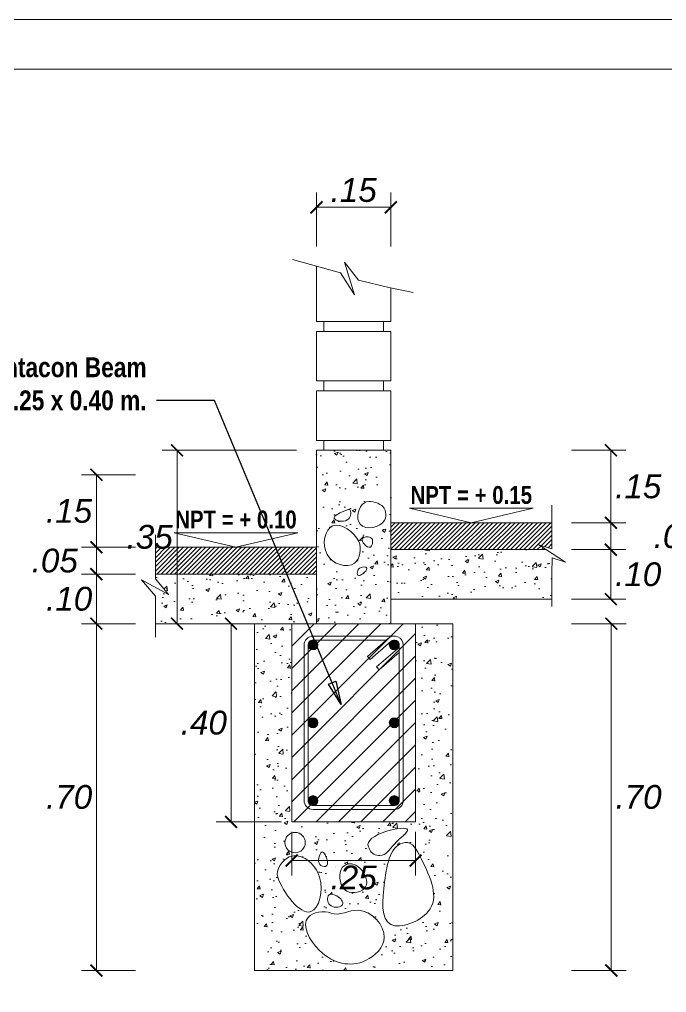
# Model space of a CAD drawing. Header units: millimetres. Extents: x 68 to 194, y 47 to 103.
# Drawn here: x 176.417 to 179.682, y 97.749 to 102.659 of the extents above; entities that cross this region are included whole.
import ezdxf

# ---------------------------------------------------------------- set-up
doc = ezdxf.new("R2010")
doc.units = ezdxf.units.MM
doc.linetypes.add('CENTER2', pattern=[28.575, 19.05, -3.175, 3.175, -3.175])
for name, color, linetype, lineweight in [('Dimención', 1, 'Continuous', 20), ('E_Cimentación', 150, 'Continuous', 50), ('E_Columna', 3, 'Continuous', 25), ('Estribo', 1, 'CENTER2', 20), ('Fierros', 2, 'Continuous', 60), ('G_Achurados', 54, 'Continuous', 5), ('G_Complemento', 30, 'Continuous', 20), ('G_Texto', 122, 'Continuous', 20), ('Sombreados', 8, 'Continuous', 9), ('Viga', 122, 'Continuous', 20)]:
    doc.layers.add(name, color=color, linetype=linetype, lineweight=lineweight)
doc.layers.add('E_Concreto', color=157, linetype='Continuous')
doc.layers.add('G_Acotación', color=171, linetype='Continuous')
doc.styles.add('ARIAL', font='ariali.ttf', dxfattribs={"height": 0.12})
doc.styles.add('Cotas', font='ARIALNB.TTF', dxfattribs={"height": 0.1})
doc.dimstyles.new('150', dxfattribs={"dimtxt": 1, "dimasz": 0.06, "dimexe": 0.06, "dimexo": 0.08, "dimgap": 0.05, "dimtad": 2, "dimtih": 1, "dimtoh": 1, "dimzin": 1, "dimdsep": 46, "dimtxsty": 'Cotas', "dimblk": 'ARCHTICK', "dimcen": 0.25, "dimdle": 0.06, "dimclrd": 256, "dimclre": 256, "dimclrt": 5, "dimazin": 0, "dimtp": 0.2, "dimtm": 0.2, "dimtfac": 1, "dimtix": 1, "dimtmove": 1, "dimatfit": 0, "dimfxl": 0, "dimtolj": 1, "dimtzin": 1, "dimarcsym": 0})
doc.dimstyles.new('Lenin_20', dxfattribs={"dimscale": 0.5, "dimtxt": 0.1, "dimasz": 0.12, "dimexe": 0.15, "dimexo": 0.2, "dimgap": 0.05, "dimtad": 2, "dimtih": 1, "dimtoh": 1, "dimlfac": 0.4, "dimzin": 4, "dimdsep": 46, "dimtxsty": 'ARIAL', "dimblk": 'ARCHTICK', "dimcen": 0.12, "dimclrd": 256, "dimclre": 256, "dimclrt": 4, "dimazin": 1, "dimtm": 1e-09, "dimtfac": 1, "dimtmove": 2, "dimatfit": 2, "dimldrblk": 'ARCHTICK', "dimfxl": 0, "dimtolj": 1, "dimlwd": 13, "dimlwe": 18, "dimarcsym": 0})
pattern_1 = [(45, (-9.535976, -2.775966), (-0.0112253202, 0.0112253202), [])]

# ---------------------------------------------------------------- blocks, each defined once
blk = doc.blocks.new('_ArchTick')
at = {"color": 0, "linetype": 'ByBlock', "const_width": 0.15}
blk.add_lwpolyline([(-0.5, -0.5), (0.5, 0.5)], dxfattribs=at)
blk = doc.blocks.new('*D373')
at = {"layer": 'Defpoints', "color": 0}
for p in [(177.6033, 97.8598), (178.6033, 97.8598), (178.6033, 97.4598)]:
    blk.add_point(p, dxfattribs=at)
at = {"layer": 'G_Acotación', "lineweight": 18}
for p, q in [((177.6033, 97.6598), (177.6033, 97.3848)), ((178.6033, 97.6598), (178.6033, 97.3848))]:
    blk.add_line(p, q, dxfattribs=at)
at = {"layer": 'G_Acotación', "lineweight": 13}
blk.add_line((177.6033, 97.4598), (178.6033, 97.4598), dxfattribs=at)
at = {"layer": 'G_Acotación', "lineweight": 13, "xscale": 0.06, "yscale": 0.06, "zscale": 0.06, "rotation": 180}
blk.add_blockref('_ArchTick', (177.6033, 97.4598), dxfattribs=at)
at = {"layer": 'G_Acotación', "lineweight": 13, "xscale": 0.06, "yscale": 0.06, "zscale": 0.06}
blk.add_blockref('_ArchTick', (178.6033, 97.4598), dxfattribs=at)
at = {"layer": 'G_Acotación', "color": 4, "lineweight": 5, "insert": (178.1033, 97.3736), "char_height": 0.12, "attachment_point": 5, "style": 'ARIAL'}
blk.add_mtext('\\A1;.40', dxfattribs=at)
blk = doc.blocks.new('*D374')
at = {"layer": 'Defpoints', "color": 0}
for p in [(179.1033, 99.6098), (179.4033, 99.6098), (179.1033, 97.8598)]:
    blk.add_point(p, dxfattribs=at)
at = {"layer": 'G_Acotación', "lineweight": 18}
for p, q in [((179.2033, 99.6098), (179.4783, 99.6098)), ((179.2033, 97.8598), (179.4783, 97.8598))]:
    blk.add_line(p, q, dxfattribs=at)
at = {"layer": 'G_Acotación', "lineweight": 13}
blk.add_line((179.4033, 97.8598), (179.4033, 99.6098), dxfattribs=at)
at = {"layer": 'G_Acotación', "lineweight": 13, "xscale": 0.06, "yscale": 0.06, "zscale": 0.06}
for p, rotation in [((179.4033, 99.6098), 90), ((179.4033, 97.8598), 270)]:
    blk.add_blockref('_ArchTick', p, dxfattribs=dict(at, rotation=rotation))
at = {"layer": 'G_Acotación', "color": 4, "lineweight": 5, "insert": (179.5407, 98.7348), "char_height": 0.12, "attachment_point": 5, "style": 'ARIAL'}
blk.add_mtext('\\A1;.70', dxfattribs=at)
blk = doc.blocks.new('*D375')
at = {"layer": 'Defpoints', "color": 0}
for p in [(179.1033, 99.9835), (179.4013, 99.9835), (179.1033, 99.7334)]:
    blk.add_point(p, dxfattribs=at)
at = {"layer": 'G_Acotación', "lineweight": 18}
for p, q in [((179.2033, 99.9835), (179.4763, 99.9835)), ((179.2033, 99.7334), (179.4763, 99.7334))]:
    blk.add_line(p, q, dxfattribs=at)
at = {"layer": 'G_Acotación', "lineweight": 13}
blk.add_line((179.4013, 99.7334), (179.4013, 99.9835), dxfattribs=at)
at = {"layer": 'G_Acotación', "lineweight": 13, "xscale": 0.06, "yscale": 0.06, "zscale": 0.06}
for p, rotation in [((179.4013, 99.9835), 90), ((179.4013, 99.7334), 270)]:
    blk.add_blockref('_ArchTick', p, dxfattribs=dict(at, rotation=rotation))
at = {"layer": 'G_Acotación', "color": 4, "lineweight": 5, "insert": (179.5387, 99.8585), "char_height": 0.12, "attachment_point": 5, "style": 'ARIAL'}
blk.add_mtext('\\A1;.10', dxfattribs=at)
blk = doc.blocks.new('*D455')
at = {"layer": 'Defpoints', "color": 0}
for p in [(179.1033, 100.119), (179.4013, 100.119), (179.1033, 99.9835)]:
    blk.add_point(p, dxfattribs=at)
at = {"layer": 'G_Acotación', "lineweight": 18}
for p, q in [((179.2033, 100.119), (179.4763, 100.119)), ((179.2033, 99.9835), (179.4763, 99.9835))]:
    blk.add_line(p, q, dxfattribs=at)
at = {"layer": 'G_Acotación', "lineweight": 13}
blk.add_line((179.4013, 99.9835), (179.4013, 100.119), dxfattribs=at)
at = {"layer": 'G_Acotación', "lineweight": 13, "xscale": 0.06, "yscale": 0.06, "zscale": 0.06}
for p, rotation in [((179.4013, 100.119), 90), ((179.4013, 99.9835), 270)]:
    blk.add_blockref('_ArchTick', p, dxfattribs=dict(at, rotation=rotation))
at = {"layer": 'G_Acotación', "color": 4, "lineweight": 5, "insert": (179.7338, 100.0512), "char_height": 0.12, "attachment_point": 5, "style": 'ARIAL'}
blk.add_mtext('\\A1;.05', dxfattribs=at)
blk = doc.blocks.new('*D456')
at = {"layer": 'Defpoints', "color": 0}
for p in [(179.1033, 100.4848), (179.4013, 100.4848), (179.1033, 100.119)]:
    blk.add_point(p, dxfattribs=at)
at = {"layer": 'G_Acotación', "lineweight": 18}
for p, q in [((179.2033, 100.4848), (179.4763, 100.4848)), ((179.2033, 100.119), (179.4763, 100.119))]:
    blk.add_line(p, q, dxfattribs=at)
at = {"layer": 'G_Acotación', "lineweight": 13}
blk.add_line((179.4013, 100.119), (179.4013, 100.4848), dxfattribs=at)
at = {"layer": 'G_Acotación', "lineweight": 13, "xscale": 0.06, "yscale": 0.06, "zscale": 0.06}
for p, rotation in [((179.4013, 100.4848), 90), ((179.4013, 100.119), 270)]:
    blk.add_blockref('_ArchTick', p, dxfattribs=dict(at, rotation=rotation))
at = {"layer": 'G_Acotación', "color": 4, "lineweight": 5, "insert": (179.5393, 100.3019), "char_height": 0.12, "attachment_point": 5, "style": 'ARIAL'}
blk.add_mtext('\\A1;.15', dxfattribs=at)
blk = doc.blocks.new('*D376')
at = {"layer": 'Defpoints', "color": 0}
for p in [(177.9158, 101.711), (177.9158, 101.4127), (178.2908, 101.4127)]:
    blk.add_point(p, dxfattribs=at)
at = {"layer": 'G_Acotación', "lineweight": 18}
for p, q in [((177.9158, 101.5127), (177.9158, 101.786)), ((178.2908, 101.5127), (178.2908, 101.786))]:
    blk.add_line(p, q, dxfattribs=at)
at = {"layer": 'G_Acotación', "lineweight": 13}
blk.add_line((178.2908, 101.711), (177.9158, 101.711), dxfattribs=at)
at = {"layer": 'G_Acotación', "lineweight": 13, "xscale": 0.06, "yscale": 0.06, "zscale": 0.06, "rotation": 180}
blk.add_blockref('_ArchTick', (177.9158, 101.711), dxfattribs=at)
at = {"layer": 'G_Acotación', "lineweight": 13, "xscale": 0.06, "yscale": 0.06, "zscale": 0.06}
blk.add_blockref('_ArchTick', (178.2908, 101.711), dxfattribs=at)
at = {"layer": 'G_Acotación', "color": 4, "lineweight": 5, "insert": (178.1033, 101.7973), "char_height": 0.12, "attachment_point": 5, "style": 'ARIAL'}
blk.add_mtext('\\A1;.15', dxfattribs=at)
blk = doc.blocks.new('*D377')
at = {"layer": 'Defpoints', "color": 0}
for p in [(176.8053, 99.6098), (177.1033, 99.6098), (177.1033, 97.8598)]:
    blk.add_point(p, dxfattribs=at)
at = {"layer": 'G_Acotación', "lineweight": 18}
for p, q in [((177.0033, 99.6098), (176.7303, 99.6098)), ((177.0033, 97.8598), (176.7303, 97.8598))]:
    blk.add_line(p, q, dxfattribs=at)
at = {"layer": 'G_Acotación', "lineweight": 13}
blk.add_line((176.8053, 97.8598), (176.8053, 99.6098), dxfattribs=at)
at = {"layer": 'G_Acotación', "lineweight": 13, "xscale": 0.06, "yscale": 0.06, "zscale": 0.06}
for p, rotation in [((176.8053, 99.6098), 90), ((176.8053, 97.8598), 270)]:
    blk.add_blockref('_ArchTick', p, dxfattribs=dict(at, rotation=rotation))
at = {"layer": 'G_Acotación', "color": 4, "lineweight": 5, "insert": (176.6678, 98.7348), "char_height": 0.12, "attachment_point": 5, "style": 'ARIAL'}
blk.add_mtext('\\A1;.70', dxfattribs=at)
blk = doc.blocks.new('*D378')
at = {"layer": 'Defpoints', "color": 0}
for p in [(176.8053, 99.8599), (177.1033, 99.8599), (177.1033, 99.6098)]:
    blk.add_point(p, dxfattribs=at)
at = {"layer": 'G_Acotación', "lineweight": 18}
for p, q in [((177.0033, 99.8599), (176.7303, 99.8599)), ((177.0033, 99.6098), (176.7303, 99.6098))]:
    blk.add_line(p, q, dxfattribs=at)
at = {"layer": 'G_Acotación', "lineweight": 13}
blk.add_line((176.8053, 99.6098), (176.8053, 99.8599), dxfattribs=at)
at = {"layer": 'G_Acotación', "lineweight": 13, "xscale": 0.06, "yscale": 0.06, "zscale": 0.06}
for p, rotation in [((176.8053, 99.8599), 90), ((176.8053, 99.6098), 270)]:
    blk.add_blockref('_ArchTick', p, dxfattribs=dict(at, rotation=rotation))
at = {"layer": 'G_Acotación', "color": 4, "lineweight": 5, "insert": (176.6678, 99.7349), "char_height": 0.12, "attachment_point": 5, "style": 'ARIAL'}
blk.add_mtext('\\A1;.10', dxfattribs=at)
blk = doc.blocks.new('*D379')
at = {"layer": 'Defpoints', "color": 0}
for p in [(176.8053, 99.9954), (177.1033, 99.9954), (177.1033, 99.8599)]:
    blk.add_point(p, dxfattribs=at)
at = {"layer": 'G_Acotación', "lineweight": 18}
for p, q in [((177.0033, 99.9954), (176.7303, 99.9954)), ((177.0033, 99.8599), (176.7303, 99.8599))]:
    blk.add_line(p, q, dxfattribs=at)
at = {"layer": 'G_Acotación', "lineweight": 13}
blk.add_line((176.8053, 99.8599), (176.8053, 99.9954), dxfattribs=at)
at = {"layer": 'G_Acotación', "lineweight": 13, "xscale": 0.06, "yscale": 0.06, "zscale": 0.06}
for p, rotation in [((176.8053, 99.9954), 90), ((176.8053, 99.8599), 270)]:
    blk.add_blockref('_ArchTick', p, dxfattribs=dict(at, rotation=rotation))
at = {"layer": 'G_Acotación', "color": 4, "lineweight": 5, "insert": (176.5952, 99.9276), "char_height": 0.12, "attachment_point": 5, "style": 'ARIAL'}
blk.add_mtext('\\A1;.05', dxfattribs=at)
blk = doc.blocks.new('*D380')
at = {"layer": 'Defpoints', "color": 0}
for p in [(176.8053, 100.3612), (177.1033, 100.3612), (177.1033, 99.9954)]:
    blk.add_point(p, dxfattribs=at)
at = {"layer": 'G_Acotación', "lineweight": 18}
for p, q in [((177.0033, 100.3612), (176.7303, 100.3612)), ((177.0033, 99.9954), (176.7303, 99.9954))]:
    blk.add_line(p, q, dxfattribs=at)
at = {"layer": 'G_Acotación', "lineweight": 13}
blk.add_line((176.8053, 99.9954), (176.8053, 100.3612), dxfattribs=at)
at = {"layer": 'G_Acotación', "lineweight": 13, "xscale": 0.06, "yscale": 0.06, "zscale": 0.06}
for p, rotation in [((176.8053, 100.3612), 90), ((176.8053, 99.9954), 270)]:
    blk.add_blockref('_ArchTick', p, dxfattribs=dict(at, rotation=rotation))
at = {"layer": 'G_Acotación', "color": 4, "lineweight": 5, "insert": (176.6672, 100.1783), "char_height": 0.12, "attachment_point": 5, "style": 'ARIAL'}
blk.add_mtext('\\A1;.15', dxfattribs=at)
blk = doc.blocks.new('*D821')
at = {"layer": 'Defpoints', "color": 0}
for p in [(177.7908, 98.7602), (178.4158, 98.7602), (178.4158, 98.4148)]:
    blk.add_point(p, dxfattribs=at)
at = {"layer": 'G_Acotación', "lineweight": 18}
for p, q in [((177.7908, 98.5602), (177.7908, 98.3398)), ((178.4158, 98.5602), (178.4158, 98.3398))]:
    blk.add_line(p, q, dxfattribs=at)
at = {"layer": 'G_Acotación', "lineweight": 13}
blk.add_line((177.7908, 98.4148), (178.4158, 98.4148), dxfattribs=at)
at = {"layer": 'G_Acotación', "lineweight": 13, "xscale": 0.06, "yscale": 0.06, "zscale": 0.06, "rotation": 180}
blk.add_blockref('_ArchTick', (177.7908, 98.4148), dxfattribs=at)
at = {"layer": 'G_Acotación', "lineweight": 13, "xscale": 0.06, "yscale": 0.06, "zscale": 0.06}
blk.add_blockref('_ArchTick', (178.4158, 98.4148), dxfattribs=at)
at = {"layer": 'G_Acotación', "color": 4, "lineweight": 5, "insert": (178.1033, 98.3285), "char_height": 0.12, "attachment_point": 5, "style": 'ARIAL'}
blk.add_mtext('\\A1;.25', dxfattribs=at)
blk = doc.blocks.new('*D822')
at = {"layer": 'Defpoints', "color": 0}
for p in [(177.4847, 99.6098), (177.939, 99.6098), (177.939, 98.6098)]:
    blk.add_point(p, dxfattribs=at)
at = {"layer": 'G_Acotación', "lineweight": 18}
for p, q in [((177.739, 99.6098), (177.4097, 99.6098)), ((177.739, 98.6098), (177.4097, 98.6098))]:
    blk.add_line(p, q, dxfattribs=at)
at = {"layer": 'G_Acotación', "lineweight": 13}
blk.add_line((177.4847, 98.6098), (177.4847, 99.6098), dxfattribs=at)
at = {"layer": 'G_Acotación', "lineweight": 13, "xscale": 0.06, "yscale": 0.06, "zscale": 0.06}
for p, rotation in [((177.4847, 99.6098), 90), ((177.4847, 98.6098), 270)]:
    blk.add_blockref('_ArchTick', p, dxfattribs=dict(at, rotation=rotation))
at = {"layer": 'G_Acotación', "color": 4, "lineweight": 5, "insert": (177.3473, 99.1098), "char_height": 0.12, "attachment_point": 5, "style": 'ARIAL'}
blk.add_mtext('\\A1;.40', dxfattribs=at)
blk = doc.blocks.new('*D839')
at = {"layer": 'Defpoints', "color": 0}
for p in [(177.2121, 100.4848), (177.9158, 100.4848), (177.9158, 99.6098)]:
    blk.add_point(p, dxfattribs=at)
at = {"layer": 'G_Acotación', "lineweight": 18}
for p, q in [((177.8158, 100.4848), (177.1371, 100.4848)), ((177.8158, 99.6098), (177.1371, 99.6098))]:
    blk.add_line(p, q, dxfattribs=at)
at = {"layer": 'G_Acotación', "lineweight": 13}
blk.add_line((177.2121, 99.6098), (177.2121, 100.4848), dxfattribs=at)
at = {"layer": 'G_Acotación', "lineweight": 13, "xscale": 0.06, "yscale": 0.06, "zscale": 0.06}
for p, rotation in [((177.2121, 100.4848), 90), ((177.2121, 99.6098), 270)]:
    blk.add_blockref('_ArchTick', p, dxfattribs=dict(at, rotation=rotation))
at = {"layer": 'G_Acotación', "color": 4, "lineweight": 5, "insert": (177.0741, 100.0473), "char_height": 0.12, "attachment_point": 5, "style": 'ARIAL'}
blk.add_mtext('\\A1;.35', dxfattribs=at)

msp = doc.modelspace()

# ---------------------------------------------------------------- hatches: boundary and pattern name
at = {"layer": 'E_Concreto', "lineweight": 5}
h = msp.add_hatch(dxfattribs=at)
h.set_pattern_fill('AR-CONC', color=256, scale=0.001, style=0)
h.set_pattern_definition([(50, (-31.58628, 33.30307), (0.18218467, -0.01593909), [0.01905, -0.20955]), (355, (-31.58628, 33.30307), (-0.03524283, 0.19105664), [0.01524, -0.16764]), (100.451, (-31.5711, 33.30174), (0.1469425, 0.17511669), [0.01619, -0.17809]), (46.1842, (-31.58628, 33.35387), (0.27107904, -0.04204233), [0.028575, -0.314325]), (96.6356, (-31.5637, 33.35037), (0.23740423, 0.24742556), [0.024285, -0.267135]), (351.184, (-31.58628, 33.35387), (0.2374046, 0.2474251), [0.02286, -0.25146]), (21, (-31.56088, 33.34117), (0.15161488, -0.10226552), [0.01905, -0.20955]), (326, (-31.56088, 33.34117), (0.06180203, 0.18418797), [0.01524, -0.16764]), (71.4514, (-31.54825, 33.33265), (0.21341649, 0.08192286), [0.01619, -0.17809]), (37.5, (-31.58628, 33.30307), (0.003088603, 0.084555039), [0, -0.165608, 0, -0.17018, 0, -0.168275]), (7.5, (-31.58628, 33.30307), (0.066819663, 0.100180575), [0, -0.097028, 0, -0.161798, 0, -0.064135]), (327.5, (-31.64292, 33.30307), (0.135590595, -0.005728744), [0, -0.0635, 0, -0.19812, 0, -0.26289]), (317.5, (-31.66832, 33.30307), (0.14812918, 0.02542649), [0, -0.08255, 0, -0.131572, 0, -0.18669])])
h.paths.add_polyline_path([(178.2908, 100.4848), (178.2908, 99.6098), (178.6033, 99.6098), (178.6033, 97.8598), (177.6033, 97.8598), (177.6033, 99.6098), (177.9158, 99.6098), (177.9158, 100.4848)])
edge = h.paths.add_edge_path(flags=16)
edge.add_spline(control_points=[(178.1977, 100.0341), (178.2009, 100.0215), (178.195, 99.9832), (178.1555, 100.0068), (178.1397, 100.0385), (178.1625, 100.0492), (178.1804, 100.0489), (178.1956, 100.0424), (178.1977, 100.0341)], knot_values=[0, 0, 0, 0, 0.039013, 0.072904, 0.102826, 0.121909, 0.133746, 0.159346, 0.159346, 0.159346, 0.159346], degree=3, periodic=0)
edge = h.paths.add_edge_path(flags=16)
edge.add_spline(control_points=[(178.1646, 99.8756), (178.1547, 99.8641), (178.1194, 99.8368), (178.1218, 99.8796), (178.1381, 99.8959), (178.1756, 99.8989), (178.1678, 99.8794), (178.1646, 99.8756)], knot_values=[0, 0, 0, 0, 0.045529, 0.069183, 0.089262, 0.120129, 0.13509, 0.13509, 0.13509, 0.13509], degree=3, periodic=0)
edge = h.paths.add_edge_path(flags=16)
edge.add_spline(control_points=[(178.0856, 100.1841), (178.0943, 100.1688), (178.0805, 100.113), (177.966, 100.1396), (178.045, 100.1755), (178.0832, 100.1883), (178.0856, 100.1841)], knot_values=[0, 0, 0, 0, 0.052822, 0.118575, 0.197097, 0.21162, 0.21162, 0.21162, 0.21162], degree=3, periodic=0)
edge = h.paths.add_edge_path(flags=16)
edge.add_spline(control_points=[(178.2453, 100.2059), (178.2655, 100.1917), (178.2834, 100.0996), (178.0969, 100.0692), (178.1369, 100.2511), (178.2212, 100.2227), (178.2453, 100.2059)], knot_values=[0, 0, 0, 0, 0.073991, 0.199337, 0.310324, 0.398659, 0.398659, 0.398659, 0.398659], degree=3, periodic=0)
edge = h.paths.add_edge_path(flags=16)
edge.add_spline(control_points=[(178.1292, 100.0245), (178.1453, 99.9912), (178.1248, 99.8688), (177.9238, 99.9333), (177.976, 100.1695), (178.1068, 100.0704), (178.1292, 100.0245)], knot_values=[0, 0, 0, 0, 0.110987, 0.255656, 0.403639, 0.55678, 0.55678, 0.55678, 0.55678], degree=3, periodic=0)
edge = h.paths.add_edge_path(flags=16)
edge.add_spline(control_points=[(178.3636, 98.5055), (178.401, 98.5099), (178.4749, 98.3659), (178.5705, 98.1553), (178.2314, 98.0286), (178.2557, 98.3131), (178.2897, 98.4967), (178.3636, 98.5055)], knot_values=[0, 0, 0, 0, 0.112912, 0.383799, 0.583565, 0.801617, 1.02504, 1.02504, 1.02504, 1.02504], degree=3, periodic=0)
edge = h.paths.add_edge_path(flags=16)
edge.add_spline(control_points=[(177.9749, 98.2367), (177.9665, 98.2212), (177.9788, 98.1694), (178.0701, 98.1836), (178.0259, 98.2419), (177.9818, 98.2495), (177.9749, 98.2367)], knot_values=[0, 0, 0, 0, 0.052822, 0.111363, 0.163695, 0.207263, 0.207263, 0.207263, 0.207263], degree=3, periodic=0)
edge = h.paths.add_edge_path(flags=16)
edge.add_spline(control_points=[(177.9894, 98.1496), (177.9529, 98.1645), (177.8113, 98.1395), (177.9357, 97.9076), (178.1413, 97.8626), (178.3129, 98.0327), (178.144, 98.2134), (178.0322, 98.1322), (177.9894, 98.1496)], knot_values=[0, 0, 0, 0, 0.118201, 0.294893, 0.532739, 0.682359, 0.872321, 1.011046, 1.011046, 1.011046, 1.011046], degree=3, periodic=0)
edge = h.paths.add_edge_path(flags=16)
edge.add_spline(control_points=[(177.7207, 98.331), (177.7463, 98.2548), (177.8962, 98.0513), (177.9783, 98.3506), (177.7925, 98.4924), (177.7083, 98.368), (177.7207, 98.331)], knot_values=[0, 0, 0, 0, 0.241271, 0.420764, 0.603983, 0.720994, 0.720994, 0.720994, 0.720994], degree=3, periodic=0)
edge = h.paths.add_edge_path(flags=16)
edge.add_arc((177.8078, 98.5051), 0.0513, 0, 360)
edge = h.paths.add_edge_path(flags=16)
edge.add_spline(control_points=[(177.9385, 98.4543), (177.9268, 98.436), (177.9156, 98.3865), (177.9959, 98.3786), (177.9514, 98.4744), (177.9385, 98.4543)], knot_values=[0, 0, 0, 0, 0.065297, 0.094342, 0.165807, 0.165807, 0.165807, 0.165807], degree=3, periodic=0)
edge = h.paths.add_edge_path(flags=16)
edge.add_spline(control_points=[(178.1854, 98.4688), (178.19, 98.4499), (178.2585, 98.4225), (178.2978, 98.5001), (178.4702, 98.6227), (178.1311, 98.5406), (178.1842, 98.4741), (178.1854, 98.4688)], knot_values=[0, 0, 0, 0, 0.05853, 0.15149, 0.250185, 0.466126, 0.482352, 0.482352, 0.482352, 0.482352], degree=3, periodic=0)
edge = h.paths.add_edge_path(flags=16)
edge.add_spline(control_points=[(178.0402, 98.3688), (178.0257, 98.3342), (178.0423, 98.2306), (178.1975, 98.2674), (178.1504, 98.3765), (178.0814, 98.4097), (178.0462, 98.3831), (178.0402, 98.3688)], knot_values=[0, 0, 0, 0, 0.112638, 0.209511, 0.308199, 0.370233, 0.416713, 0.416713, 0.416713, 0.416713], degree=3, periodic=0)
h.paths.add_polyline_path([(177.7908, 99.6098), (178.4158, 99.6098), (178.4158, 98.6098), (177.7908, 98.6098)], flags=16)
h = msp.add_hatch(dxfattribs=at)
h.set_pattern_fill('AR-CONC', color=256, scale=0.001, style=0)
h.set_pattern_definition([(50, (-6.03598, -2.77597), (0.18218467, -0.01593909), [0.01905, -0.20955]), (355, (-6.03598, -2.77597), (-0.03524283, 0.19105664), [0.01524, -0.16764]), (100.451, (-6.0208, -2.7773), (0.1469425, 0.17511669), [0.01619, -0.17809]), (46.1842, (-6.03598, -2.72517), (0.27107904, -0.04204233), [0.028575, -0.314325]), (96.6356, (-6.01339, -2.72867), (0.23740423, 0.24742556), [0.024285, -0.267135]), (351.184, (-6.03598, -2.72517), (0.2374046, 0.2474251), [0.02286, -0.25146]), (21, (-6.01058, -2.73787), (0.15161488, -0.10226552), [0.01905, -0.20955]), (326, (-6.01058, -2.73787), (0.06180203, 0.18418797), [0.01524, -0.16764]), (71.4514, (-5.99794, -2.74639), (0.21341649, 0.08192286), [0.01619, -0.17809]), (37.5, (-6.035976, -2.775966), (0.003088603, 0.084555039), [0, -0.165608, 0, -0.17018, 0, -0.168275]), (7.5, (-6.03598, -2.77597), (0.066819663, 0.100180575), [0, -0.097028, 0, -0.161798, 0, -0.064135]), (327.5, (-6.09262, -2.775966), (0.135590595, -0.005728744), [0, -0.0635, 0, -0.19812, 0, -0.26289]), (317.5, (-6.11802, -2.77597), (0.14812918, 0.02542649), [0, -0.08255, 0, -0.131572, 0, -0.18669])])
h.paths.add_polyline_path([(178.2908, 99.9835), (178.2908, 99.7334), (179.1033, 99.7334), (179.1033, 99.8055), (179.1033, 99.8617), (179.1047, 99.9416), (179.1723, 99.9205), (179.0747, 99.9835)])
h = msp.add_hatch(dxfattribs=at)
h.set_pattern_fill('AR-CONC', color=256, scale=0.001, style=0)
h.set_pattern_definition([(50, (-6.03598, -2.89958), (0.18218467, -0.01593909), [0.01905, -0.20955]), (355, (-6.03598, -2.89958), (-0.03524283, 0.19105664), [0.01524, -0.16764]), (100.451, (-6.0208, -2.9009), (0.1469425, 0.17511669), [0.01619, -0.17809]), (46.1842, (-6.03598, -2.84878), (0.27107904, -0.04204233), [0.028575, -0.314325]), (96.6356, (-6.01339, -2.85228), (0.23740423, 0.24742556), [0.024285, -0.267135]), (351.184, (-6.03598, -2.84878), (0.2374046, 0.2474251), [0.02286, -0.25146]), (21, (-6.01058, -2.86148), (0.15161488, -0.10226552), [0.01905, -0.20955]), (326, (-6.01058, -2.86148), (0.06180203, 0.18418797), [0.01524, -0.16764]), (71.4514, (-5.99794, -2.87), (0.21341649, 0.08192286), [0.01619, -0.17809]), (37.5, (-6.035976, -2.899577), (0.003088603, 0.084555039), [0, -0.165608, 0, -0.17018, 0, -0.168275]), (7.5, (-6.03598, -2.89958), (0.066819663, 0.100180575), [0, -0.097028, 0, -0.161798, 0, -0.064135]), (327.5, (-6.09262, -2.89958), (0.135590595, -0.005728744), [0, -0.0635, 0, -0.19812, 0, -0.26289]), (317.5, (-6.11802, -2.89958), (0.14812918, 0.02542649), [0, -0.08255, 0, -0.131572, 0, -0.18669])])
h.paths.add_polyline_path([(177.9158, 99.6098), (177.9158, 99.8599), (177.1033, 99.8599), (177.1033, 99.8362), (177.1684, 99.7566), (177.0331, 99.8311), (177.1033, 99.7492), (177.1033, 99.6098)])
at = {"layer": 'Fierros', "lineweight": 5}
for points in [[(177.8983, 99.4773, 1), (177.8983, 99.5273, 1)], [(178.3083, 99.4773, 1), (178.3083, 99.5273, 1)], [(177.9233, 99.1098, 1), (177.8733, 99.1098, 1)], [(178.3083, 99.0848, 1), (178.3083, 99.1348, 1)], [(177.9233, 98.7173, 1), (177.8733, 98.7173, 1)], [(178.3083, 98.6923, 1), (178.3083, 98.7423, 1)]]:
    msp.add_hatch(color=256, dxfattribs=at).paths.add_polyline_path(points)
at = {"layer": 'G_Achurados', "lineweight": 5, "ltscale": 0.05}
h = msp.add_hatch(dxfattribs=at)
h.set_pattern_fill('ANSI31', color=256, scale=0.005, style=0)
h.set_pattern_definition(pattern_1)
h.paths.add_polyline_path([(178.2908, 100.119), (178.2908, 99.9835), (179.0747, 99.9835), (179.0382, 100.0071), (179.1033, 99.9868), (179.1033, 100.119)])
h = msp.add_hatch(dxfattribs=at)
h.set_pattern_fill('ANSI31', color=256, scale=0.005, style=0)
h.set_pattern_definition(pattern_1)
h.paths.add_polyline_path([(177.9158, 99.8599), (177.9158, 99.9954), (177.1033, 99.9954), (177.1033, 99.8599)])
at = {"layer": 'Sombreados', "lineweight": 5}
h = msp.add_hatch(dxfattribs=at)
h.set_pattern_fill('LINE', color=256, scale=0.025, angle=45, style=0)
h.set_pattern_definition([(45, (202.64109, 117.611395), (-0.0561266, 0.0561266), [])])
h.paths.add_polyline_path([(177.7908, 99.6098), (178.4158, 99.6098), (178.4158, 98.6098), (177.7908, 98.6098)])

# ---------------------------------------------------------------- linework, layer by layer
at = {"lineweight": 5}
for points in [[(193.7519, 75.1029), (193.7519, 102.6587), (152.7019, 102.6587), (152.7019, 75.1029)], [(193.5019, 75.3529), (193.5019, 102.4087), (152.9519, 102.4087), (152.9519, 75.3529)]]:
    msp.add_lwpolyline(points, close=True, dxfattribs=at)
at = {"layer": 'E_Cimentación', "color": 3, "lineweight": 5}
msp.add_lwpolyline([(178.2908, 100.4848), (178.2908, 99.6098), (178.6033, 99.6098), (178.6033, 97.8598), (177.6033, 97.8598), (177.6033, 99.6098), (177.9158, 99.6098), (177.9158, 100.4848), (178.2908, 100.4848)], dxfattribs=at)
at = {"layer": 'E_Columna', "lineweight": 5}
for p, q in [((178.2908, 100.4848), (177.9158, 100.4848)), ((178.2908, 100.1084), (178.2908, 99.9834)), ((179.0747, 99.9835), (178.2908, 99.9835)), ((178.2908, 99.9834), (178.2908, 99.7334)), ((177.9158, 99.8599), (177.1033, 99.8599)), ((178.2908, 99.7334), (179.1033, 99.7334)), ((179.1033, 99.7334), (179.1033, 99.6974)), ((177.9158, 99.6098), (177.1033, 99.6098)), ((177.1033, 99.5738), (177.1033, 99.6098)), ((177.6033, 99.6098), (177.6033, 97.8598)), ((178.6033, 97.8598), (178.6033, 97.8598))]:
    msp.add_line(p, q, dxfattribs=at)
at = {"layer": 'E_Concreto', "color": 7, "lineweight": 5}
msp.add_circle((177.8078, 98.5051), 0.0513, dxfattribs=at)
for points, start_tangent, end_tangent in [([(178.2453, 100.2059), (178.2599, 100.1333), (178.1364, 100.1116), (178.1582, 100.2204), (178.2453, 100.2059)], (0.819678, -0.572825), (0.819678, -0.572825)), ([(178.0856, 100.1841), (178.0711, 100.1333), (178.0057, 100.1406), (178.0711, 100.1841), (178.0856, 100.1841)], (0.497705, -0.867346), (0.497705, -0.867346)), ([(178.1292, 100.0245), (178.1074, 99.9157), (177.9694, 99.9592), (177.9985, 100.1043), (178.1292, 100.0245)], (0.436947, -0.899487), (0.436947, -0.899487)), ([(178.1977, 100.0341), (178.1882, 99.9963), (178.1575, 100.0105), (178.148, 100.0389), (178.1646, 100.0483), (178.1764, 100.0483), (178.1977, 100.0341)], (0.244182, -0.96973), (0.244182, -0.96973)), ([(178.1646, 99.8756), (178.1243, 99.8544), (178.1243, 99.878), (178.1385, 99.8922), (178.1693, 99.8898), (178.1646, 99.8756)], (-0.648683, -0.761059), (-0.648683, -0.761059)), ([(178.1854, 98.4688), (178.2363, 98.4398), (178.3089, 98.4979), (178.3758, 98.5704), (178.1782, 98.4834), (178.1854, 98.4688)], (0.234801, -0.972044), (0.234801, -0.972044)), ([(178.3636, 98.5055), (178.4435, 98.4257), (178.4798, 98.1572), (178.291, 98.0919), (178.2597, 98.3077), (178.3636, 98.5055)], (0.993061, 0.117597), (0.993061, 0.117597)), ([(177.7207, 98.331), (177.8877, 98.1569), (177.9313, 98.331), (177.7788, 98.4326), (177.7207, 98.331)], (0.318131, -0.948047), (0.318131, -0.948047)), ([(177.9385, 98.4543), (177.9385, 98.389), (177.9676, 98.389), (177.9385, 98.4543)], (-0.538019, -0.842933), (-0.538019, -0.842933)), ([(178.0402, 98.3688), (178.0693, 98.26), (178.1636, 98.2817), (178.1346, 98.3761), (178.0765, 98.3978), (178.0402, 98.3688)], (-0.386675, -0.922216), (-0.386675, -0.922216)), ([(177.9749, 98.2367), (177.9894, 98.1859), (178.0475, 98.1932), (178.0184, 98.2367), (177.9749, 98.2367)], (-0.475844, -0.879529), (-0.475844, -0.879529)), ([(177.9894, 98.1496), (177.8732, 98.1279), (177.9313, 97.961), (178.1636, 97.9102), (178.258, 98.0263), (178.1273, 98.1641), (177.9894, 98.1496)], (-0.926216, 0.376993), (-0.926216, 0.376993))]:
    msp.add_spline(points, degree=3, dxfattribs=dict(at, start_tangent=start_tangent, end_tangent=end_tangent))
at = {"layer": 'Estribo', "lineweight": 5}
for p, q in [((178.2789, 99.5364), (178.1732, 99.4445)), ((178.292, 99.5213), (178.1863, 99.4294))]:
    msp.add_line(p, q, dxfattribs=at)
at = {"layer": 'Estribo', "linetype": 'Continuous', "lineweight": 5}
msp.add_lwpolyline([(178.3083, 99.5473), (177.8983, 99.5473, 0.414214), (177.8533, 99.5023), (177.8533, 98.7173, 0.414214), (177.8983, 98.6723), (178.3083, 98.6723, 0.414214), (178.3533, 98.7173), (178.3533, 99.5023, 0.644941), (178.2786, 99.5362), (178.1732, 99.4445), (178.1863, 99.4294), (178.292, 99.5213, -0.641), (178.3333, 99.5023), (178.3333, 98.7173, -0.414214), (178.3083, 98.6923), (177.8983, 98.6923, -0.414214), (177.8733, 98.7173), (177.8733, 99.5023, -0.414214), (177.8983, 99.5273), (178.2684, 99.5273)], format="xyb", dxfattribs=at)
msp.add_lwpolyline([(178.3333, 99.4644), (178.232, 99.3764), (178.2189, 99.3915), (178.3246, 99.4834)], dxfattribs=at)
at = {"layer": 'Estribo', "lineweight": 5}
msp.add_lwpolyline([(178.1863, 99.4294), (178.1732, 99.4445)], dxfattribs=at)
at = {"layer": 'Fierros', "lineweight": 5}
for centre in [(177.8983, 99.5023), (178.3083, 99.5023), (177.8983, 99.1098), (178.3083, 99.1098), (177.8983, 98.7173), (178.3083, 98.7173)]:
    msp.add_circle(centre, 0.025, dxfattribs=at)
at = {"layer": 'G_Acotación', "lineweight": 5}
for p, q in [((178.2908, 100.119), (179.1033, 100.119)), ((177.1033, 99.9954), (177.9158, 99.9954))]:
    msp.add_line(p, q, dxfattribs=at)
at = {"layer": 'G_Complemento', "color": 1, "lineweight": 5}
for p, q in [((177.9533, 101.0848), (177.9533, 101.1348)), ((177.9533, 101.0848), (177.9533, 101.1348)), ((177.9533, 101.0848), (177.9533, 101.1348)), ((178.2533, 101.0848), (178.2533, 101.1348)), ((178.2533, 101.0848), (178.2533, 101.1348)), ((178.2533, 101.0848), (178.2533, 101.1348)), ((178.2533, 101.0848), (178.2533, 101.1348)), ((178.2533, 101.0848), (178.2533, 101.1348)), ((178.2533, 101.0848), (178.2533, 101.1348)), ((177.9533, 100.7848), (177.9533, 100.8348)), ((178.2533, 100.7848), (178.2533, 100.8348)), ((178.2533, 100.7848), (178.2533, 100.8348)), ((177.9533, 100.4848), (177.9533, 100.5348)), ((178.2533, 100.4848), (178.2533, 100.5348)), ((178.2533, 100.4848), (178.2533, 100.5348))]:
    msp.add_line(p, q, dxfattribs=at)
at = {"layer": 'G_Complemento', "color": 7, "lineweight": 5}
for p, q in [((179.1033, 99.7334), (179.1033, 99.8055)), ((177.1033, 99.7487), (177.1033, 99.6567)), ((177.1033, 99.7487), (177.1033, 99.5421))]:
    msp.add_line(p, q, dxfattribs=at)
at = {"layer": 'G_Complemento', "lineweight": 5}
msp.add_lwpolyline([(177.7954, 101.4472), (178.0362, 101.3804), (178.1076, 101.2699), (178.058, 101.4342), (178.1281, 101.3424), (178.2806, 101.307), (178.4029, 101.2809)], dxfattribs=at)
at = {"layer": 'G_Complemento', "color": 1, "lineweight": 5}
msp.add_lwpolyline([(178.2908, 101.3048), (178.2908, 101.1348), (177.9158, 101.1348), (177.9158, 101.4138)], dxfattribs=at)
for points in [[(178.2908, 100.8348), (177.9158, 100.8348), (177.9158, 101.0848), (178.2908, 101.0848)], [(178.2908, 100.5348), (177.9158, 100.5348), (177.9158, 100.7848), (178.2908, 100.7848)]]:
    msp.add_lwpolyline(points, close=True, dxfattribs=at)
at = {"layer": 'G_Complemento', "color": 7, "lineweight": 5}
for points in [[(179.1033, 100.2083), (179.1033, 99.9868), (179.0382, 100.0071), (179.1723, 99.9205), (179.1047, 99.9416), (179.1033, 99.8617), (179.1033, 99.7492)], [(177.1033, 100.0578), (177.1033, 99.8362), (177.1684, 99.7566), (177.0331, 99.8311), (177.1033, 99.7492)], [(177.1033, 99.8612), (177.1033, 99.8362)], [(177.1033, 99.7492), (177.1033, 99.7487)]]:
    msp.add_lwpolyline(points, dxfattribs=at)
at = {"layer": 'G_Texto', "lineweight": 5}
for points in [[(178.697, 100.119), (179.0088, 100.1926), (178.3853, 100.1926)], [(177.5095, 99.9954), (177.8213, 100.069), (177.1978, 100.069)]]:
    msp.add_lwpolyline(points, close=True, dxfattribs=at)
at = {"layer": 'Viga', "lineweight": 5}
msp.add_lwpolyline([(177.7908, 99.6098), (178.4158, 99.6098), (178.4158, 98.6098), (177.7908, 98.6098)], close=True, dxfattribs=at)

# ---------------------------------------------------------------- texts
at = {"layer": 'Dimención', "color": 253, "lineweight": 5, "insert": (177.0587, 100.6855), "char_height": 0.1, "width": 1.327526, "attachment_point": 9, "style": 'Cotas'}
msp.add_mtext('Cimentacon Beam \\P0.25 x 0.40 m.', dxfattribs=at)
at = {"layer": 'G_Texto', "lineweight": 5, "char_height": 0.09, "width": 0.623283, "attachment_point": 5, "style": 'Cotas'}
for s, insert in [('NPT = + 0.15', (178.6969, 100.2586)), ('NPT = + 0.10', (177.5094, 100.135))]:
    msp.add_mtext(s, dxfattribs=dict(at, insert=insert))

# ---------------------------------------------------------------- dimensions: what is measured, and where the dimension line sits
at = {"layer": 'G_Acotación', "lineweight": 5}
dim = msp.add_linear_dim(base=(177.9158, 101.711), p1=(178.2908, 101.4127), p2=(177.9158, 101.4127), dimstyle='Lenin_20', dxfattribs=at)
dim.commit()
dim.dimension.update_dxf_attribs({"geometry": '*D376', "text_midpoint": (178.1033, 101.7973)})
for base, p1, p2, picture, middle in [((177.2121, 100.4848), (177.9158, 99.6098), (177.9158, 100.4848), '*D839', (177.0741, 100.0473)), ((179.4013, 100.4848), (179.1033, 100.119), (179.1033, 100.4848), '*D456', (179.5393, 100.3019)), ((176.8053, 100.3612), (177.1033, 99.9954), (177.1033, 100.3612), '*D380', (176.6672, 100.1783)), ((179.4013, 100.119), (179.1033, 99.9835), (179.1033, 100.119), '*D455', (179.7338, 100.0512)), ((176.8053, 99.9954), (177.1033, 99.8599), (177.1033, 99.9954), '*D379', (176.5952, 99.9276)), ((179.4013, 99.9835), (179.1033, 99.7334), (179.1033, 99.9835), '*D375', (179.5387, 99.8585)), ((176.8053, 99.8599), (177.1033, 99.6098), (177.1033, 99.8599), '*D378', (176.6678, 99.7349)), ((176.8053, 99.6098), (177.1033, 97.8598), (177.1033, 99.6098), '*D377', (176.6678, 98.7348)), ((179.4033, 99.6098), (179.1033, 97.8598), (179.1033, 99.6098), '*D374', (179.5407, 98.7348))]:
    dim = msp.add_linear_dim(base=base, p1=p1, p2=p2, angle=90, dimstyle='Lenin_20', dxfattribs=at)
    dim.commit()
    dim.dimension.update_dxf_attribs({"geometry": picture, "text_midpoint": middle})
for p1, p2, distance, picture, middle in [((177.939, 98.6098), (177.939, 99.6098), 0.4542, '*D822', (177.3473, 99.1098)), ((177.7908, 98.7602), (178.4158, 98.7602), -0.3454, '*D821', (178.1033, 98.3285))]:
    dim = msp.add_aligned_dim(p1=p1, p2=p2, distance=distance, dimstyle='Lenin_20', override={"dimexo": 0.4}, dxfattribs=at)
    dim.commit()
    dim.dimension.update_dxf_attribs({"geometry": picture, "text_midpoint": middle})
dim = msp.add_linear_dim(base=(178.6033, 97.4598), p1=(177.6033, 97.8598), p2=(178.6033, 97.8598), dimstyle='Lenin_20', override={"dimexo": 0.4}, dxfattribs=at)
dim.commit()
dim.dimension.update_dxf_attribs({"geometry": '*D373', "text_midpoint": (178.1033, 97.3736)})

# ---------------------------------------------------------------- leaders
at = {"layer": 'Dimención', "lineweight": 5, "annotation_type": 0, "has_hookline": 1, "hookline_direction": 1, "text_width": 0.9865}
msp.add_leader([(178.0411, 99.2017), (177.4014, 100.7355), (177.1087, 100.7355)], dimstyle='150', override={"dimasz": 0.12, "dimgap": 0.05, "dimtad": 0, "dimldrblk": 'ClosedBlank'}, dxfattribs=at)

doc.saveas('drawing.dxf')
